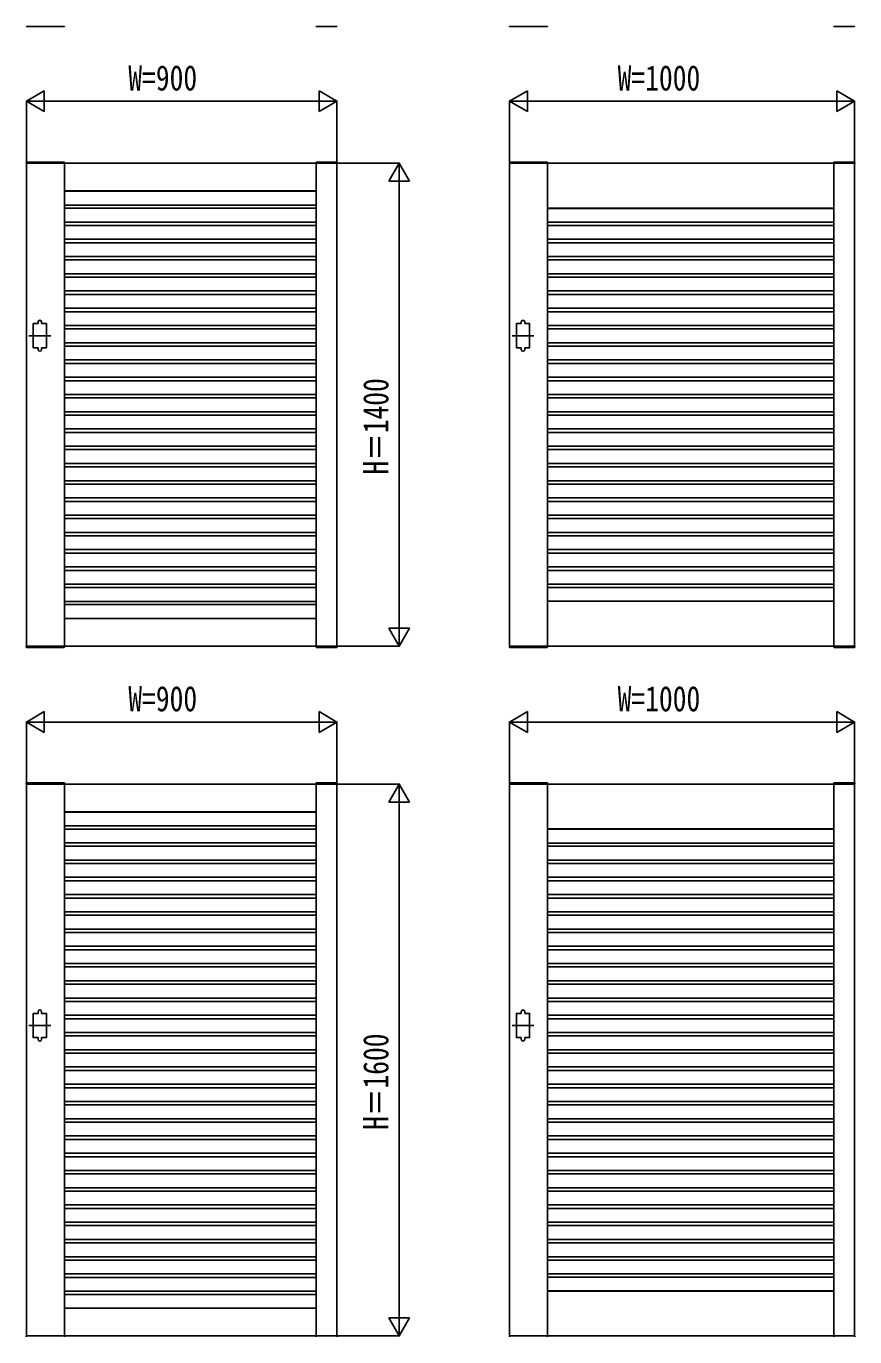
# Model space of a CAD drawing. Units: millimetres, scale not verified. Extents: x -10512 to 10512, y -7425 to 7425.
# Drawn here: x 237 to 2638, y -715 to 3085 of the extents above; entities that cross this region are included whole.
import ezdxf
from ezdxf.enums import TextEntityAlignment as Align

# ---------------------------------------------------------------- set-up
doc = ezdxf.new("R2010")
doc.units = ezdxf.units.MM
doc.header["$LTSCALE"] = 30
doc.layers.add('0-3_YKK_A1', color=4, linetype='Continuous')
doc.layers.add('0-4_YKK_D', color=6, linetype='Continuous')
doc.styles.add('ＭＳ ゴシック', font='')
doc.styles.get('ＭＳ ゴシック').set_extended_font_data('MS Gothic')

msp = doc.modelspace()

# ---------------------------------------------------------------- linework, layer by layer
at = {"layer": '0-3_YKK_A1'}
for p, q in [((238.18, 3084), (346.92, 3084)), ((1136.92, 3084), (1078.18, 3084)), ((1638.18, 3084), (1746.92, 3084)), ((2636.92, 3084), (2578.18, 3084)), ((237.18, 2690.05), (237.05, 2687.5)), ((237.05, 2687.5), (348.05, 2687.5)), ((237.55, 2687.5), (237.55, 1287.5)), ((1137.55, 2687.5), (237.55, 2687.5)), ((238.18, 2691), (346.92, 2691)), ((347.55, 2687.5), (347.55, 1287.5)), ((347.92, 2690.05), (348.05, 2687.5)), ((1077.18, 2690.05), (1077.05, 2687.5)), ((1138.05, 2687.5), (1077.05, 2687.5)), ((1077.55, 2687.5), (1077.55, 1287.5)), ((1136.92, 2691), (1078.18, 2691)), ((1137.55, 2687.5), (1137.55, 1287.5)), ((1137.92, 2690.05), (1138.05, 2687.5)), ((1637.18, 2690.05), (1637.05, 2687.5)), ((1637.05, 2687.5), (1748.05, 2687.5)), ((1637.55, 2687.5), (1637.55, 1287.5)), ((2637.55, 2687.5), (1637.55, 2687.5)), ((1638.18, 2691), (1746.92, 2691)), ((1747.55, 2687.5), (1747.55, 1287.5)), ((1747.92, 2690.05), (1748.05, 2687.5)), ((2577.18, 2690.05), (2577.05, 2687.5)), ((2638.05, 2687.5), (2577.05, 2687.5)), ((2577.55, 2687.5), (2577.55, 1287.5)), ((2636.92, 2691), (2578.18, 2691)), ((2637.55, 2687.5), (2637.55, 1287.5)), ((2637.92, 2690.05), (2638.05, 2687.5)), ((1077.55, 2607.5), (347.55, 2607.5)), ((347.55, 2606.4), (1077.55, 2606.4)), ((347.55, 2566.4), (1077.55, 2566.4)), ((347.55, 2557.2), (1077.55, 2557.2)), ((2577.55, 2557.5), (1747.55, 2557.5)), ((1747.55, 2556.4), (2577.55, 2556.4)), ((347.55, 2517.2), (1077.55, 2517.2)), ((1747.55, 2516.4), (2577.55, 2516.4)), ((347.55, 2507.2), (1077.55, 2507.2)), ((1747.55, 2507.2), (2577.55, 2507.2)), ((347.55, 2467.2), (1077.55, 2467.2)), ((347.55, 2457.2), (1077.55, 2457.2)), ((1747.55, 2467.2), (2577.55, 2467.2)), ((1747.55, 2457.2), (2577.55, 2457.2)), ((347.55, 2417.2), (1077.55, 2417.2)), ((347.55, 2407.2), (1077.55, 2407.2)), ((1747.55, 2417.2), (2577.55, 2417.2)), ((1747.55, 2407.2), (2577.55, 2407.2)), ((347.55, 2367.2), (1077.55, 2367.2)), ((347.55, 2357.2), (1077.55, 2357.2)), ((1747.55, 2367.2), (2577.55, 2367.2)), ((1747.55, 2357.2), (2577.55, 2357.2)), ((347.55, 2317.2), (1077.55, 2317.2)), ((347.55, 2307.2), (1077.55, 2307.2)), ((1747.55, 2317.2), (2577.55, 2317.2)), ((1747.55, 2307.2), (2577.55, 2307.2)), ((347.55, 2267.2), (1077.55, 2267.2)), ((347.55, 2257.2), (1077.55, 2257.2)), ((1747.55, 2267.2), (2577.55, 2267.2)), ((1747.55, 2257.2), (2577.55, 2257.2)), ((271.55, 2222.5), (271.55, 2227.5)), ((281.55, 2222.5), (281.55, 2227.5)), ((347.55, 2217.2), (1077.55, 2217.2)), ((347.55, 2207.2), (1077.55, 2207.2)), ((1671.55, 2222.5), (1671.55, 2227.5)), ((1681.55, 2222.5), (1681.55, 2227.5)), ((1747.55, 2217.2), (2577.55, 2217.2)), ((1747.55, 2207.2), (2577.55, 2207.2)), ((308.05, 2187.5), (245.05, 2187.5)), ((347.55, 2167.2), (1077.55, 2167.2)), ((1708.05, 2187.5), (1645.05, 2187.5)), ((1747.55, 2167.2), (2577.55, 2167.2)), ((271.55, 2152.5), (271.55, 2147.5)), ((281.55, 2152.5), (281.55, 2147.5)), ((347.55, 2157.2), (1077.55, 2157.2)), ((1671.55, 2152.5), (1671.55, 2147.5)), ((1681.55, 2152.5), (1681.55, 2147.5)), ((1747.55, 2157.2), (2577.55, 2157.2)), ((347.55, 2117.2), (1077.55, 2117.2)), ((347.55, 2107.2), (1077.55, 2107.2)), ((1747.55, 2117.2), (2577.55, 2117.2)), ((1747.55, 2107.2), (2577.55, 2107.2)), ((347.55, 2067.2), (1077.55, 2067.2)), ((347.55, 2057.2), (1077.55, 2057.2)), ((1747.55, 2067.2), (2577.55, 2067.2)), ((1747.55, 2057.2), (2577.55, 2057.2)), ((347.55, 2017.2), (1077.55, 2017.2)), ((1747.55, 2017.2), (2577.55, 2017.2)), ((347.55, 2007.2), (1077.55, 2007.2)), ((1747.55, 2007.2), (2577.55, 2007.2)), ((347.55, 1967.2), (1077.55, 1967.2)), ((347.55, 1957.2), (1077.55, 1957.2)), ((1747.55, 1967.2), (2577.55, 1967.2)), ((1747.55, 1957.2), (2577.55, 1957.2)), ((347.55, 1917.2), (1077.55, 1917.2)), ((347.55, 1907.2), (1077.55, 1907.2)), ((1747.55, 1917.2), (2577.55, 1917.2)), ((1747.55, 1907.2), (2577.55, 1907.2)), ((347.55, 1867.2), (1077.55, 1867.2)), ((1747.55, 1867.2), (2577.55, 1867.2)), ((347.55, 1857.2), (1077.55, 1857.2)), ((1747.55, 1857.2), (2577.55, 1857.2)), ((347.55, 1817.2), (1077.55, 1817.2)), ((347.55, 1807.2), (1077.55, 1807.2)), ((1747.55, 1817.2), (2577.55, 1817.2)), ((1747.55, 1807.2), (2577.55, 1807.2)), ((347.55, 1767.2), (1077.55, 1767.2)), ((347.55, 1757.2), (1077.55, 1757.2)), ((1747.55, 1767.2), (2577.55, 1767.2)), ((1747.55, 1757.2), (2577.55, 1757.2)), ((347.55, 1717.2), (1077.55, 1717.2)), ((1747.55, 1717.2), (2577.55, 1717.2)), ((347.55, 1707.2), (1077.55, 1707.2)), ((1747.55, 1707.2), (2577.55, 1707.2)), ((347.55, 1667.2), (1077.55, 1667.2)), ((347.55, 1657.2), (1077.55, 1657.2)), ((1747.55, 1667.2), (2577.55, 1667.2)), ((1747.55, 1657.2), (2577.55, 1657.2)), ((347.55, 1617.2), (1077.55, 1617.2)), ((347.55, 1607.2), (1077.55, 1607.2)), ((1747.55, 1617.2), (2577.55, 1617.2)), ((1747.55, 1607.2), (2577.55, 1607.2)), ((347.55, 1567.2), (1077.55, 1567.2)), ((1747.55, 1567.2), (2577.55, 1567.2)), ((1077.55, 1557.2), (347.55, 1557.2)), ((2577.55, 1557.2), (1747.55, 1557.2)), ((1077.55, 1517.2), (347.55, 1517.2)), ((1077.55, 1507.2), (347.55, 1507.2)), ((2577.55, 1517.2), (1747.55, 1517.2)), ((2577.55, 1507.2), (1747.55, 1507.2)), ((1077.55, 1467.2), (347.55, 1467.2)), ((1077.55, 1457.2), (347.55, 1457.2)), ((2577.55, 1467.2), (1747.55, 1467.2)), ((2577.55, 1457.7), (1747.55, 1457.7)), ((1077.55, 1417.2), (347.55, 1417.2)), ((1077.55, 1408), (347.55, 1408)), ((2577.55, 1418), (1747.55, 1418)), ((2577.55, 1417.5), (1747.55, 1417.5)), ((347.55, 1368), (1077.55, 1368)), ((1077.55, 1367.5), (347.55, 1367.5)), ((237.05, 1287.5), (348.05, 1287.5)), ((237.18, 1284.95), (237.05, 1287.5)), ((1137.55, 1287.5), (237.55, 1287.5)), ((238.18, 1284), (346.92, 1284)), ((347.92, 1284.95), (348.05, 1287.5)), ((1138.05, 1287.5), (1077.05, 1287.5)), ((1077.18, 1284.95), (1077.05, 1287.5)), ((1136.92, 1284), (1078.18, 1284)), ((1137.92, 1284.95), (1138.05, 1287.5)), ((1637.05, 1287.5), (1748.05, 1287.5)), ((1637.18, 1284.95), (1637.05, 1287.5)), ((2637.55, 1287.5), (1637.55, 1287.5)), ((1638.18, 1284), (1746.92, 1284)), ((1747.92, 1284.95), (1748.05, 1287.5)), ((2638.05, 1287.5), (2577.05, 1287.5)), ((2577.18, 1284.95), (2577.05, 1287.5)), ((2636.92, 1284), (2578.18, 1284)), ((2637.92, 1284.95), (2638.05, 1287.5)), ((237.18, 890.05), (237.05, 887.5)), ((237.05, 887.5), (348.05, 887.5)), ((237.55, 887.5), (237.55, -712.5)), ((1137.55, 887.5), (237.55, 887.5)), ((238.18, 891), (346.92, 891)), ((347.55, 887.5), (347.55, -712.5)), ((347.92, 890.05), (348.05, 887.5)), ((1077.18, 890.05), (1077.05, 887.5)), ((1138.05, 887.5), (1077.05, 887.5)), ((1077.55, 887.5), (1077.55, -712.5)), ((1136.92, 891), (1078.18, 891)), ((1137.55, 887.5), (1137.55, -712.5)), ((1137.92, 890.05), (1138.05, 887.5)), ((1637.18, 890.05), (1637.05, 887.5)), ((1637.05, 887.5), (1748.05, 887.5)), ((1637.55, 887.5), (1637.55, -712.5)), ((2637.55, 887.5), (1637.55, 887.5)), ((1638.18, 891), (1746.92, 891)), ((1747.55, 887.5), (1747.55, -712.5)), ((1747.92, 890.05), (1748.05, 887.5)), ((2577.18, 890.05), (2577.05, 887.5)), ((2638.05, 887.5), (2577.05, 887.5)), ((2577.55, 887.5), (2577.55, -712.5)), ((2636.92, 891), (2578.18, 891)), ((2637.55, 887.5), (2637.55, -712.5)), ((2637.92, 890.05), (2638.05, 887.5)), ((1077.55, 807.5), (347.55, 807.5)), ((347.55, 806.4), (1077.55, 806.4)), ((347.55, 766.4), (1077.55, 766.4)), ((347.55, 757.2), (1077.55, 757.2)), ((2577.55, 757.5), (1747.55, 757.5)), ((1747.55, 756.4), (2577.55, 756.4)), ((347.55, 717.2), (1077.55, 717.2)), ((347.55, 707.2), (1077.55, 707.2)), ((1747.55, 716.4), (2577.55, 716.4)), ((1747.55, 707.2), (2577.55, 707.2)), ((347.55, 667.2), (1077.55, 667.2)), ((347.55, 657.2), (1077.55, 657.2)), ((1747.55, 667.2), (2577.55, 667.2)), ((1747.55, 657.2), (2577.55, 657.2)), ((347.55, 617.2), (1077.55, 617.2)), ((1747.55, 617.2), (2577.55, 617.2)), ((347.55, 607.2), (1077.55, 607.2)), ((1747.55, 607.2), (2577.55, 607.2)), ((347.55, 567.2), (1077.55, 567.2)), ((347.55, 557.2), (1077.55, 557.2)), ((1747.55, 567.2), (2577.55, 567.2)), ((1747.55, 557.2), (2577.55, 557.2)), ((347.55, 517.2), (1077.55, 517.2)), ((347.55, 507.2), (1077.55, 507.2)), ((1747.55, 517.2), (2577.55, 517.2)), ((1747.55, 507.2), (2577.55, 507.2)), ((347.55, 467.2), (1077.55, 467.2)), ((347.55, 457.2), (1077.55, 457.2)), ((1747.55, 467.2), (2577.55, 467.2)), ((1747.55, 457.2), (2577.55, 457.2)), ((347.55, 417.2), (1077.55, 417.2)), ((347.55, 407.2), (1077.55, 407.2)), ((1747.55, 417.2), (2577.55, 417.2)), ((1747.55, 407.2), (2577.55, 407.2)), ((347.55, 367.2), (1077.55, 367.2)), ((347.55, 357.2), (1077.55, 357.2)), ((1747.55, 367.2), (2577.55, 367.2)), ((1747.55, 357.2), (2577.55, 357.2)), ((347.55, 317.2), (1077.55, 317.2)), ((347.55, 307.2), (1077.55, 307.2)), ((1747.55, 317.2), (2577.55, 317.2)), ((1747.55, 307.2), (2577.55, 307.2)), ((347.55, 267.2), (1077.55, 267.2)), ((1747.55, 267.2), (2577.55, 267.2)), ((347.55, 257.2), (1077.55, 257.2)), ((1747.55, 257.2), (2577.55, 257.2)), ((271.55, 222.5), (271.55, 227.5)), ((281.55, 222.5), (281.55, 227.5)), ((347.55, 217.2), (1077.55, 217.2)), ((347.55, 207.2), (1077.55, 207.2)), ((1671.55, 222.5), (1671.55, 227.5)), ((1681.55, 222.5), (1681.55, 227.5)), ((1747.55, 217.2), (2577.55, 217.2)), ((1747.55, 207.2), (2577.55, 207.2)), ((308.05, 187.5), (245.05, 187.5)), ((271.55, 152.5), (271.55, 147.5)), ((281.55, 152.5), (281.55, 147.5)), ((347.55, 167.2), (1077.55, 167.2)), ((347.55, 157.2), (1077.55, 157.2)), ((1708.05, 187.5), (1645.05, 187.5)), ((1671.55, 152.5), (1671.55, 147.5)), ((1681.55, 152.5), (1681.55, 147.5)), ((1747.55, 167.2), (2577.55, 167.2)), ((1747.55, 157.2), (2577.55, 157.2)), ((347.55, 117.2), (1077.55, 117.2)), ((1747.55, 117.2), (2577.55, 117.2)), ((347.55, 107.2), (1077.55, 107.2)), ((1747.55, 107.2), (2577.55, 107.2)), ((347.55, 67.2), (1077.55, 67.2)), ((347.55, 57.2), (1077.55, 57.2)), ((1747.55, 67.2), (2577.55, 67.2)), ((1747.55, 57.2), (2577.55, 57.2)), ((347.55, 17.2), (1077.55, 17.2)), ((347.55, 7.2), (1077.55, 7.2)), ((1747.55, 17.2), (2577.55, 17.2)), ((1747.55, 7.2), (2577.55, 7.2)), ((347.55, -32.8), (1077.55, -32.8)), ((1747.55, -32.8), (2577.55, -32.8)), ((347.55, -42.8), (1077.55, -42.8)), ((1747.55, -42.8), (2577.55, -42.8)), ((347.55, -82.8), (1077.55, -82.8)), ((347.55, -92.8), (1077.55, -92.8)), ((1747.55, -82.8), (2577.55, -82.8)), ((1747.55, -92.8), (2577.55, -92.8)), ((347.55, -132.8), (1077.55, -132.8)), ((347.55, -142.8), (1077.55, -142.8)), ((1747.55, -132.8), (2577.55, -132.8)), ((1747.55, -142.8), (2577.55, -142.8)), ((347.55, -182.8), (1077.55, -182.8)), ((1747.55, -182.8), (2577.55, -182.8)), ((347.55, -192.8), (1077.55, -192.8)), ((1747.55, -192.8), (2577.55, -192.8)), ((347.55, -232.8), (1077.55, -232.8)), ((347.55, -242.8), (1077.55, -242.8)), ((1747.55, -232.8), (2577.55, -232.8)), ((1747.55, -242.8), (2577.55, -242.8)), ((347.55, -282.8), (1077.55, -282.8)), ((347.55, -292.8), (1077.55, -292.8)), ((1747.55, -282.8), (2577.55, -282.8)), ((1747.55, -292.8), (2577.55, -292.8)), ((347.55, -332.8), (1077.55, -332.8)), ((1747.55, -332.8), (2577.55, -332.8)), ((347.55, -342.8), (1077.55, -342.8)), ((1747.55, -342.8), (2577.55, -342.8)), ((347.55, -382.8), (1077.55, -382.8)), ((347.55, -392.8), (1077.55, -392.8)), ((1747.55, -382.8), (2577.55, -382.8)), ((1747.55, -392.8), (2577.55, -392.8)), ((347.55, -432.8), (1077.55, -432.8)), ((1077.55, -442.8), (347.55, -442.8)), ((1747.55, -432.8), (2577.55, -432.8)), ((2577.55, -442.8), (1747.55, -442.8)), ((1077.55, -482.8), (347.55, -482.8)), ((1077.55, -492.8), (347.55, -492.8)), ((2577.55, -482.8), (1747.55, -482.8)), ((2577.55, -492.8), (1747.55, -492.8)), ((1077.55, -532.8), (347.55, -532.8)), ((1077.55, -542.8), (347.55, -542.8)), ((2577.55, -532.8), (1747.55, -532.8)), ((2577.55, -542.3), (1747.55, -542.3)), ((1077.55, -582.8), (347.55, -582.8)), ((1077.55, -592), (347.55, -592)), ((2577.55, -582), (1747.55, -582)), ((2577.55, -582.5), (1747.55, -582.5)), ((347.55, -632), (1077.55, -632)), ((1077.55, -632.5), (347.55, -632.5)), ((237.05, -712.5), (348.05, -712.5)), ((237.18, -715.05), (237.05, -712.5)), ((1137.55, -712.5), (237.55, -712.5)), ((347.92, -715.05), (348.05, -712.5)), ((1138.05, -712.5), (1077.05, -712.5)), ((1077.18, -715.05), (1077.05, -712.5)), ((1137.92, -715.05), (1138.05, -712.5)), ((1637.05, -712.5), (1748.05, -712.5)), ((1637.18, -715.05), (1637.05, -712.5)), ((2637.55, -712.5), (1637.55, -712.5)), ((1747.92, -715.05), (1748.05, -712.5)), ((2638.05, -712.5), (2577.05, -712.5)), ((2577.18, -715.05), (2577.05, -712.5)), ((2637.92, -715.05), (2638.05, -712.5))]:
    msp.add_line(p, q, dxfattribs=at)
for points in [[(271.55, 2222.5), (257.55, 2222.5), (257.55, 2152.5), (271.55, 2152.5)], [(281.55, 2152.5), (295.55, 2152.5), (295.55, 2222.5), (281.55, 2222.5)], [(1671.55, 2222.5), (1657.55, 2222.5), (1657.55, 2152.5), (1671.55, 2152.5)], [(1681.55, 2152.5), (1695.55, 2152.5), (1695.55, 2222.5), (1681.55, 2222.5)], [(271.55, 222.5), (257.55, 222.5), (257.55, 152.5), (271.55, 152.5)], [(281.55, 152.5), (295.55, 152.5), (295.55, 222.5), (281.55, 222.5)], [(1671.55, 222.5), (1657.55, 222.5), (1657.55, 152.5), (1671.55, 152.5)], [(1681.55, 152.5), (1695.55, 152.5), (1695.55, 222.5), (1681.55, 222.5)]]:
    msp.add_lwpolyline(points, dxfattribs=at)
for centre, radius, start, end in [((238.18, 3085), 1, 183, 270), ((346.92, 3085), 1, 270, 357), ((1078.18, 3085), 1, 183, 270), ((1136.92, 3085), 1, 270, 357), ((1638.18, 3085), 1, 183, 270), ((1746.92, 3085), 1, 270, 357), ((2578.18, 3085), 1, 183, 270), ((2636.92, 3085), 1, 270, 357), ((238.18, 2690), 1, 90, 177), ((346.92, 2690), 1, 3, 90), ((1078.18, 2690), 1, 90, 177), ((1136.92, 2690), 1, 3, 90), ((1638.18, 2690), 1, 90, 177), ((1746.92, 2690), 1, 3, 90), ((2578.18, 2690), 1, 90, 177), ((2636.92, 2690), 1, 3, 90), ((276.55, 2227.5), 5, 0, 180), ((1676.55, 2227.5), 5, 0, 180), ((276.55, 2147.5), 5, 180, 0), ((1676.55, 2147.5), 5, 180, 0), ((238.18, 1285), 1, 183, 270), ((346.92, 1285), 1, 270, 357), ((1078.18, 1285), 1, 183, 270), ((1136.92, 1285), 1, 270, 357), ((1638.18, 1285), 1, 183, 270), ((1746.92, 1285), 1, 270, 357), ((2578.18, 1285), 1, 183, 270), ((2636.92, 1285), 1, 270, 357), ((238.18, 890), 1, 90, 177), ((346.92, 890), 1, 3, 90), ((1078.18, 890), 1, 90, 177), ((1136.92, 890), 1, 3, 90), ((1638.18, 890), 1, 90, 177), ((1746.92, 890), 1, 3, 90), ((2578.18, 890), 1, 90, 177), ((2636.92, 890), 1, 3, 90), ((276.55, 227.5), 5, 0, 180), ((1676.55, 227.5), 5, 0, 180), ((276.55, 147.5), 5, 180, 0), ((1676.55, 147.5), 5, 180, 0)]:
    msp.add_arc(centre, radius, start, end, dxfattribs=at)
at = {"layer": '0-4_YKK_D'}
for p, q in [((237.55, 2867.5), (289.51, 2897.5)), ((289.51, 2837.5), (289.51, 2897.5)), ((1137.55, 2867.5), (1085.59, 2897.5)), ((1085.59, 2897.5), (1085.59, 2837.5)), ((1637.55, 2867.5), (1689.51, 2897.5)), ((1689.51, 2837.5), (1689.51, 2897.5)), ((2637.55, 2867.5), (2585.59, 2897.5)), ((2585.59, 2897.5), (2585.59, 2837.5)), ((237.55, 2689.5), (237.55, 2868.5)), ((237.55, 2867.5), (289.51, 2837.5)), ((237.55, 2867.5), (341.47, 2867.5)), ((297.55, 2867.5), (1077.55, 2867.5)), ((1137.55, 2867.5), (1033.63, 2867.5)), ((1137.55, 2867.5), (1085.59, 2837.5)), ((1137.55, 2689.5), (1137.55, 2868.5)), ((1637.55, 2689.5), (1637.55, 2868.5)), ((1637.55, 2867.5), (1689.51, 2837.5)), ((1637.55, 2867.5), (1741.47, 2867.5)), ((1697.55, 2867.5), (2577.55, 2867.5)), ((2637.55, 2867.5), (2533.63, 2867.5)), ((2637.55, 2867.5), (2585.59, 2837.5)), ((2637.55, 2689.5), (2637.55, 2868.5)), ((1139.55, 2687.5), (1318.55, 2687.5)), ((1317.55, 2687.5), (1287.55, 2635.54)), ((1317.55, 2687.5), (1347.55, 2635.54)), ((1317.55, 2687.5), (1317.55, 2583.58)), ((1287.55, 2635.54), (1347.55, 2635.54)), ((1317.55, 2627.5), (1317.55, 1347.5)), ((1317.55, 1287.5), (1317.55, 1391.42)), ((1317.55, 1287.5), (1287.55, 1339.46)), ((1347.55, 1339.46), (1287.55, 1339.46)), ((1317.55, 1287.5), (1347.55, 1339.46)), ((1139.55, 1287.5), (1318.55, 1287.5)), ((237.55, 1067.5), (289.51, 1097.5)), ((237.55, 889.5), (237.55, 1068.5)), ((237.55, 1067.5), (289.51, 1037.5)), ((237.55, 1067.5), (341.47, 1067.5)), ((289.51, 1037.5), (289.51, 1097.5)), ((297.55, 1067.5), (1077.55, 1067.5)), ((1137.55, 1067.5), (1033.63, 1067.5)), ((1137.55, 1067.5), (1085.59, 1097.5)), ((1085.59, 1097.5), (1085.59, 1037.5)), ((1137.55, 1067.5), (1085.59, 1037.5)), ((1137.55, 889.5), (1137.55, 1068.5)), ((1637.55, 1067.5), (1689.51, 1097.5)), ((1637.55, 889.5), (1637.55, 1068.5)), ((1637.55, 1067.5), (1689.51, 1037.5)), ((1637.55, 1067.5), (1741.47, 1067.5)), ((1689.51, 1037.5), (1689.51, 1097.5)), ((1697.55, 1067.5), (2577.55, 1067.5)), ((2637.55, 1067.5), (2533.63, 1067.5)), ((2637.55, 1067.5), (2585.59, 1097.5)), ((2585.59, 1097.5), (2585.59, 1037.5)), ((2637.55, 1067.5), (2585.59, 1037.5)), ((2637.55, 889.5), (2637.55, 1068.5)), ((1139.55, 887.5), (1318.55, 887.5)), ((1317.55, 887.5), (1287.55, 835.54)), ((1317.55, 887.5), (1347.55, 835.54)), ((1317.55, 887.5), (1317.55, 783.58)), ((1287.55, 835.54), (1347.55, 835.54)), ((1317.55, 827.5), (1317.55, -652.5)), ((1317.55, -712.5), (1317.55, -608.58)), ((1317.55, -712.5), (1287.55, -660.54)), ((1347.55, -660.54), (1287.55, -660.54)), ((1317.55, -712.5), (1347.55, -660.54)), ((1139.55, -712.5), (1318.55, -712.5))]:
    msp.add_line(p, q, dxfattribs=at)

# ---------------------------------------------------------------- texts
at = {"layer": '0-4_YKK_D', "style": 'ＭＳ ゴシック', "width": 0.8}
for s, p in [('W=900', (532.88, 2876.5)), ('W=1000', (1950.88, 2876.5)), ('W=900', (532.88, 1076.5)), ('W=1000', (1950.88, 1076.5))]:
    msp.add_text(s, height=73.31, dxfattribs=at).set_placement(p, align=Align.BOTTOM_LEFT)
for s, p in [('H＝1400', (1308.55, 1784.83)), ('H＝1600', (1308.55, -115.17))]:
    msp.add_text(s, height=73.31, rotation=90, dxfattribs=at).set_placement(p, align=Align.BOTTOM_LEFT)

doc.saveas('drawing.dxf')
